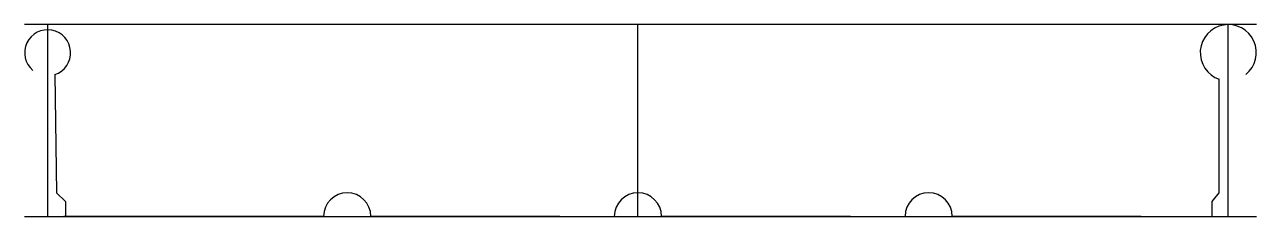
# Model space of a CAD drawing. Extents: x -208 to 210, y 0 to 65.
import ezdxf

# ---------------------------------------------------------------- set-up
doc = ezdxf.new("R2010")
doc.units = 0
doc.layers.get('0').update_dxf_attribs({"linetype": 'CONTINUOUS'})

msp = doc.modelspace()

# ---------------------------------------------------------------- linework, layer by layer
at = {"linetype": 'CONTINUOUS'}
for p, q in [((209.51, 65), (-207.79, 65)), ((-200, 65), (-200, 0)), ((0, 0), (0, 65)), ((200, 0), (200, 65)), ((-197.51, 48.08), (-197, 8)), ((196.96, 8), (196.96, 46.48)), ((-197, 8), (-194, 5)), ((-194, 5), (-194, 0)), ((194.5, 5), (196.96, 8)), ((194.5, 0), (194.5, 5)), ((-207.79, 0), (209.51, 0)), ((-106.5, 0), (-194.5, 0)), ((-156.5, 0), (-106.5, 0)), ((-26.5, 0), (-90.5, 0)), ((-58, 0), (-8, 0)), ((72, 0), (8, 0)), ((40.5, 0), (90.5, 0)), ((106.5, 0), (194.5, 0)), ((170.5, 0), (106.5, 0))]:
    msp.add_line(p, q, dxfattribs=at)
for centre, radius, start, end in [((-200, 55.46), 7.79, 288.6261, 230.0515), ((200.01, 55.49), 9.51, 308.6472, 251.2888), ((-98.5, 0), 8, 0, 180), ((0, 0), 8, 0, 180), ((98.5, 0), 8, 0, 180)]:
    msp.add_arc(centre, radius, start, end, dxfattribs=at)

doc.saveas('drawing.dxf')
